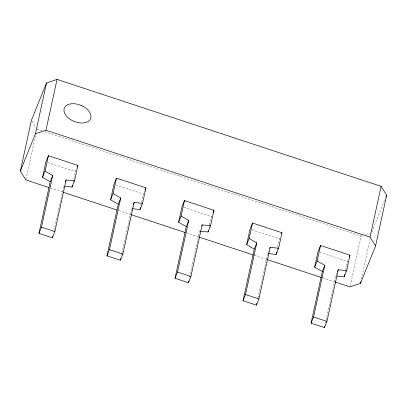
<?xml version="1.0" encoding="UTF-8"?>
<svg xmlns="http://www.w3.org/2000/svg" width="407" height="407" viewBox="0 0 407 407"><rect width="100%" height="100%" fill="white"/><g stroke="black" fill="none" stroke-linecap="round" stroke-linejoin="round"><path stroke-width="0.31" stroke-dasharray="2.04 1.53" d="M26.017 179.339L35.74 134.753M53.948 230.423L64.052 185.037M73.092 182.138L75.387 171.601L76.297 169.348M121.444 255.331L121.846 253.485M121.978 252.869L131.629 208.613L132.311 206.919M140.847 205.825L143.417 194.047L144.551 191.234M189.469 277.778L199.659 231.059L200.341 229.37M209.015 227.65L209.417 225.793M209.554 225.173L211.447 216.499L212.128 214.81M258.038 297.766L267.552 254.121M277.04 250.096L277.584 247.619M277.716 246.998L279.472 238.945L280.382 236.691M325.397 323.29L325.931 320.828M326.063 320.212L335.714 275.951L336.854 273.138M345.207 271.927L345.609 270.065M345.747 269.449L347.96 260.266M350.229 285.653L361.029 236.116L362.79 235.526M361.441 279.014L370.08 239.382M267.913 252.94L268.595 251.251M371.8 231.985L385.236 198.697M365.715 234.539L369.81 233.16M36.956 129.182L41.784 130.774M44.801 131.766L361.029 236.116M47.731 162.474L75.387 171.601M115.756 184.926L143.417 194.047M183.786 207.372L211.447 216.499M251.816 229.818L279.472 238.945M319.846 252.264L347.502 261.391M50.626 188.12L62.698 192.104M118.824 210.623L130.891 214.606M186.416 232.926L198.484 236.91M254.609 255.428L266.677 259.412M322.802 277.93L334.269 281.715M32.072 121.372L35.979 127.62"/><path stroke-width="0.61" d="M48.82 187.525L25.885 179.955L20.35 171.108L31.42 120.335L46.505 82.952L57.041 79.411L381.115 186.345L386.65 195.192L375.58 245.965L360.495 283.348L349.959 286.889L334.875 281.914M20.35 171.108L35.434 133.73L46.505 82.952M35.434 133.73L45.971 130.184L57.041 79.411M74.512 180.896L66.097 179.97L54.838 231.603L52.34 237.8L38.95 233.384L50.209 181.746L42.547 177.371L45.925 161.879L48.428 155.688L77.885 165.405L74.512 180.896L72.008 187.093L64.799 186.294M42.547 177.371L45.05 171.174L48.428 155.688M38.95 233.384L41.448 227.187L52.706 175.549L45.05 171.174M52.34 237.8L52.61 236.574M72.008 187.093L72.415 185.236M142.536 203.347L134.127 202.416L122.868 254.054L120.37 260.246L106.98 255.83L118.239 204.192L110.577 199.822L113.955 184.33L116.453 178.134L145.915 187.856L142.536 203.347L140.039 209.539L132.229 208.679M110.577 199.822L113.075 193.625L116.453 178.134M106.98 255.83L109.478 249.633L120.737 197.995L113.075 193.625M120.37 260.246L120.772 258.404M140.039 209.539L140.446 207.682M210.567 225.793L202.157 224.862L190.898 276.501L188.4 282.697L175.005 278.276L186.264 226.638L178.607 222.268L181.985 206.776L184.483 200.58L213.945 210.302L210.567 225.793L208.069 231.99L200.259 231.125M178.607 222.268L181.105 216.071L184.483 200.58M175.005 278.276L177.508 272.079L188.767 220.446L181.105 216.071M188.4 282.697L188.802 280.85M208.069 231.99L208.338 230.749M278.597 248.239L270.187 247.308L258.928 298.947L256.425 305.143L243.035 300.727L254.294 249.089L246.637 244.714L250.015 229.222L252.513 223.026L281.975 232.748L278.597 248.239L276.099 254.436L268.289 253.571M246.637 244.714L249.135 238.517L252.513 223.026M243.035 300.727L245.538 294.531L256.797 242.893L249.135 238.517M256.425 305.143L256.827 303.301M276.099 254.436L276.638 251.958M346.627 270.686L338.217 269.76L326.958 321.398L324.455 327.589L311.065 323.173L322.324 271.535L314.662 267.16L318.04 251.668L320.543 245.477L350.005 255.199L346.627 270.686L344.124 276.882L336.915 276.088M314.662 267.16L317.165 260.968L320.543 245.477M311.065 323.173L313.563 316.977L324.822 265.339L317.165 260.968M324.455 327.589L324.725 326.363M344.124 276.882L344.668 274.404M375.58 245.965L370.044 237.123L381.115 186.345M360.495 283.348L360.902 281.491M50.209 181.746L52.706 175.549M65.415 181.659L66.097 179.97M77.203 167.094L77.885 165.405M118.239 204.192L120.737 197.995M133.221 204.67L134.127 202.416M145.009 190.105L145.915 187.856M186.264 226.638L188.767 220.446M201.704 225.992L202.157 224.862M213.034 212.556L213.945 210.302M254.294 249.089L256.797 242.893M269.734 248.438L270.187 247.308M281.522 233.877L281.975 232.748M322.324 271.535L324.822 265.339M337.535 271.449L338.217 269.76M349.323 256.888L350.005 255.199M385.943 196.942L386.65 195.192M45.971 130.184L370.044 237.123M63.304 192.302L117.013 210.027M131.497 214.804L185.205 232.529M199.089 237.108L253.403 255.031M267.282 259.61L321.596 277.533M41.448 227.187L54.838 231.603M109.478 249.633L122.868 254.054M177.508 272.079L190.898 276.501M245.538 294.531L258.928 298.947M313.563 316.977L326.958 321.398M81.782 105.718L78.317 104.446A14.148 8.73 22 0 0 64.209 108.501A14.148 8.73 22 0 0 73.189 121.021L76.653 122.293A14.148 8.73 22 0 0 90.756 118.239A14.148 8.73 22 0 0 81.782 105.718"/></g></svg>
